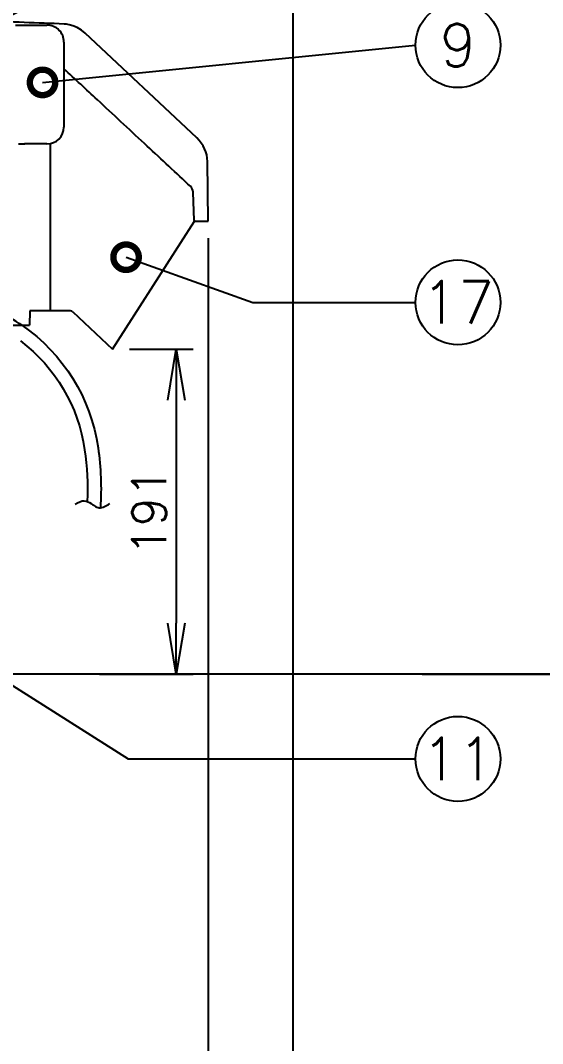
# Model space of a CAD drawing. Extents: x 230 to 4050, y 0 to 2754.
# Drawn here: x 1701 to 2008, y 591 to 1194 of the extents above; entities that cross this region are included whole.
import ezdxf
from ezdxf.enums import TextEntityAlignment as Align

# ---------------------------------------------------------------- set-up
doc = ezdxf.new("R2010")
doc.units = 0
doc.header["$LTSCALE"] = 2
doc.linetypes.add('HIDDEN', pattern=[9.525, 6.35, -3.175])
doc.layers.get('0').update_dxf_attribs({"linetype": 'CONTINUOUS'})
doc.layers.get('DEFPOINTS').update_dxf_attribs({"linetype": 'CONTINUOUS'})
doc.layers.add('DANMEN', color=7, linetype='CONTINUOUS')
doc.layers.add('SUNPOU', color=7, linetype='CONTINUOUS')
doc.styles.get("Standard").update_dxf_attribs({"font": 'romans.shx', "bigfont": 'extfont.shx'})
doc.dimstyles.get("Standard").update_dxf_attribs({"dimscale": 10, "dimtxt": 2, "dimasz": 3, "dimexe": 1, "dimexo": 1, "dimgap": 0.6, "dimtad": 3, "dimdec": 0, "dimzin": 0, "dimdsep": 46, "dimtxsty": 'STANDARD', "dimblk1": 'OPEN', "dimblk2": 'OPEN', "dimsah": 1, "dimcen": 1.5, "dimadec": 0, "dimazin": 0, "dimtfac": 1, "dimtdec": 0, "dimtmove": 0, "dimatfit": 0, "dimldrblk": 'DOTSMALL', "dimfxl": 1, "dimtvp": 1, "dimtolj": 1, "dimtzin": 0, "dimarcsym": 0})

# ---------------------------------------------------------------- blocks, each defined once
blk = doc.blocks.new('_DotSmall')
at = {"color": 0, "linetype": 'ByBlock', "const_width": 0.5}
blk.add_lwpolyline([(-0.0625, 0, 1), (0.0625, 0, 1)], format="xyb", close=True, dxfattribs=at)
blk = doc.blocks.new('_OPEN')
at = {"color": 0, "linetype": 'ByBlock'}
for p, q in [((-1, 0.167), (0, 0)), ((0, 0), (-1, -0.167)), ((0, 0), (-1, 0))]:
    blk.add_line(p, q, dxfattribs=at)
blk = doc.blocks.new('*D9')
at = {"layer": 'DEFPOINTS', "color": 0}
for p in [(1861.06, 1598.11), (1441.29, 1014.16), (1861.06, 467.97)]:
    blk.add_point(p, dxfattribs=at)
at = {"layer": 'SUNPOU', "color": 0, "linetype": 'ByBlock', "lineweight": -2}
for p, q in [((1861.06, 1588.11), (1861.06, 457.97)), ((1441.29, 1004.16), (1441.29, 457.97)), ((1471.29, 467.97), (1831.06, 467.97))]:
    blk.add_line(p, q, dxfattribs=at)
at = {"layer": 'SUNPOU', "color": 0, "lineweight": -2, "xscale": 30, "yscale": 30, "zscale": 30, "rotation": 180}
blk.add_blockref('_OPEN', (1441.29, 467.97), dxfattribs=at)
at = {"layer": 'SUNPOU', "color": 0, "lineweight": -2, "xscale": 30, "yscale": 30, "zscale": 30}
blk.add_blockref('_OPEN', (1861.06, 467.97), dxfattribs=at)
at = {"layer": 'SUNPOU', "color": 0, "insert": (1651.17, 483.97), "char_height": 20, "attachment_point": 5}
blk.add_mtext('\\A1;420', dxfattribs=at)
blk = doc.blocks.new('*D21')
at = {"layer": 'DEFPOINTS', "color": 0}
for p in [(1811.29, 1075.36), (1441.29, 1014.16), (1811.29, 517.97)]:
    blk.add_point(p, dxfattribs=at)
at = {"layer": 'SUNPOU', "color": 0, "linetype": 'ByBlock', "lineweight": -2}
for p, q in [((1811.29, 1065.36), (1811.29, 507.97)), ((1441.29, 1004.16), (1441.29, 507.97)), ((1471.29, 517.97), (1781.29, 517.97))]:
    blk.add_line(p, q, dxfattribs=at)
at = {"layer": 'SUNPOU', "color": 0, "lineweight": -2, "xscale": 30, "yscale": 30, "zscale": 30, "rotation": 180}
blk.add_blockref('_OPEN', (1441.29, 517.97), dxfattribs=at)
at = {"layer": 'SUNPOU', "color": 0, "lineweight": -2, "xscale": 30, "yscale": 30, "zscale": 30}
blk.add_blockref('_OPEN', (1811.29, 517.97), dxfattribs=at)
at = {"layer": 'SUNPOU', "color": 0, "insert": (1626.29, 533.97), "char_height": 20, "attachment_point": 5}
blk.add_mtext('\\A1;370', dxfattribs=at)
blk = doc.blocks.new('*D23')
at = {"layer": 'DEFPOINTS', "color": 0}
for p in [(1573.58, 1498.66), (1154.2, 808.66), (1898.5, 808.66)]:
    blk.add_point(p, dxfattribs=at)
at = {"layer": 'SUNPOU', "color": 0, "linetype": 'ByBlock', "lineweight": -2}
for p, q in [((1563.58, 1498.66), (1144.2, 1498.66)), ((1154.2, 1468.66), (1154.2, 838.66)), ((1888.5, 808.66), (1144.2, 808.66))]:
    blk.add_line(p, q, dxfattribs=at)
at = {"layer": 'SUNPOU', "color": 0, "lineweight": -2, "xscale": 30, "yscale": 30, "zscale": 30}
for p, rotation in [((1154.2, 1498.66), 90), ((1154.2, 808.66), 270)]:
    blk.add_blockref('_OPEN', p, dxfattribs=dict(at, rotation=rotation))
at = {"layer": 'SUNPOU', "color": 0, "insert": (1138.2, 1153.66), "char_height": 20, "attachment_point": 5, "rotation": 90}
blk.add_mtext('\\A1;690', dxfattribs=at)
blk = doc.blocks.new('*D29')
at = {"layer": 'DEFPOINTS', "color": 0}
for p in [(1754.93, 999.99), (1737.28, 808.66), (1792.41, 808.66)]:
    blk.add_point(p, dxfattribs=at)
at = {"layer": 'SUNPOU', "color": 0, "linetype": 'ByBlock', "lineweight": -2}
for p, q in [((1764.93, 999.99), (1802.41, 999.99)), ((1792.41, 969.99), (1792.41, 838.66)), ((1747.28, 808.66), (1802.41, 808.66))]:
    blk.add_line(p, q, dxfattribs=at)
at = {"layer": 'SUNPOU', "color": 0, "lineweight": -2, "xscale": 30, "yscale": 30, "zscale": 30}
for p, rotation in [((1792.41, 999.99), 90), ((1792.41, 808.66), 270)]:
    blk.add_blockref('_OPEN', p, dxfattribs=dict(at, rotation=rotation))
at = {"layer": 'SUNPOU', "color": 0, "insert": (1776.41, 904.33), "char_height": 20, "attachment_point": 5, "rotation": 90}
blk.add_mtext('\\A1;191', dxfattribs=at)
blk = doc.blocks.new('*D30')
at = {"layer": 'DEFPOINTS', "color": 0}
for p in [(1849.13, 1613.66), (1927.36, 808.66), (2044.62, 808.66)]:
    blk.add_point(p, dxfattribs=at)
at = {"layer": 'SUNPOU', "color": 0, "linetype": 'ByBlock', "lineweight": -2}
for p, q in [((1859.13, 1613.66), (2054.62, 1613.66)), ((2044.62, 1583.66), (2044.62, 838.66)), ((1937.36, 808.66), (2054.62, 808.66))]:
    blk.add_line(p, q, dxfattribs=at)
at = {"layer": 'SUNPOU', "color": 0, "lineweight": -2, "xscale": 30, "yscale": 30, "zscale": 30}
for p, rotation in [((2044.62, 1613.66), 90), ((2044.62, 808.66), 270)]:
    blk.add_blockref('_OPEN', p, dxfattribs=dict(at, rotation=rotation))
at = {"layer": 'SUNPOU', "color": 0, "insert": (2028.62, 1211.16), "char_height": 20, "attachment_point": 5, "rotation": 90}
blk.add_mtext('\\A1;805', dxfattribs=at)

msp = doc.modelspace()

# ---------------------------------------------------------------- linework, layer by layer
at = {"color": 2}
for p, q in [((1697.75, 1190.92), (1716.26, 1190.92)), ((1704.03, 1190.92), (1704.01, 1190.92)), ((1726.26, 1180.92), (1726.26, 1130.89)), ((1804.58, 1124.42), (1738.78, 1186.12)), ((1699.54, 1120.89), (1703.17, 1120.89)), ((1703.14, 1120.89), (1703.1, 1120.89)), ((1703.17, 1120.89), (1703.14, 1120.89)), ((1703.19, 1120.89), (1703.17, 1120.89)), ((1703.2, 1120.89), (1703.19, 1120.89)), ((1716.26, 1120.89), (1703.19, 1120.89)), ((1718.04, 1120.89), (1718.04, 1022.66)), ((1811.29, 1075.36), (1810.89, 1110.53)), ((1800.76, 1095.99), (1799.31, 1097.33)), ((1802.98, 1075.84), (1802.35, 1092.5)), ((1754.93, 999.99), (1803.14, 1075.5)), ((1803.48, 1075.36), (1811.29, 1075.36)), ((1706.17, 1022.66), (1705.95, 1014.16)), ((1730.19, 1022.66), (1706.17, 1022.66)), ((1731.57, 1022.11), (1754.79, 1000.09)), ((1441.29, 1014.16), (1705.95, 1014.16)), ((2579.36, 808.66), (521.81, 808.66))]:
    msp.add_line(p, q, dxfattribs=at)
msp.add_lwpolyline([(1738.76, 1186.14), (1736.66, 1187.86), (1733.99, 1189.46), (1731.52, 1190.49), (1729.38, 1191.09), (1727.71, 1191.39), (1726.46, 1191.52)], dxfattribs=at)
for points in [[(1701.49, 1014.16, -0.209692), (1746.37, 942.01, -0.052702), (1747.7, 906.69)], [(1700.66, 1004.9, -0.197561), (1738.45, 940.87, -0.047728), (1739.9, 910.4)]]:
    msp.add_lwpolyline(points, format="xyb", dxfattribs=at)
for centre, radius, start, end in [((1583.4, -2214.55), 3409.07, 87.59489, 88.39288), ((1716.26, 1180.92), 10, 0, 90.00002), ((1716.26, 1130.89), 10, 270, 0), ((1790.91, 1109.83), 20, 2, 46.84612), ((1797.35, 1092.33), 5, 2, 47.09037), ((1803.48, 1075.86), 0.5, 182, 270), ((1730.19, 1020.66), 2, 46.52753, 90), ((1755.34, 1000.67), 0.8, 226.52753, 238.62239)]:
    msp.add_arc(centre, radius, start, end, dxfattribs=at)
for points, knots in [([(1799.31, 1097.33), (1790.76, 1105.28), (1772.98, 1121.8), (1748.63, 1144.41), (1732.83, 1159.07), (1726.26, 1165.17)], [0, 0, 0, 0, 0.3480504, 0.7238236, 0.9911215, 0.9911215, 0.9911215, 0.9911215]), ([(1703.15, 1120.93), (1703.15, 1120.93), (1703.16, 1120.91), (1703.17, 1120.9), (1703.18, 1120.89)], [0, 0, 0, 0, 0.332875, 1, 1, 1, 1]), ([(1703.18, 1120.89), (1703.18, 1120.89), (1703.18, 1120.89), (1703.18, 1120.89), (1703.19, 1120.89)], [0, 0, 0, 0, 0.518932, 1, 1, 1, 1])]:
    msp.add_open_spline(points, degree=3, knots=knots, dxfattribs=at)
at = {"layer": 'DANMEN', "color": 4, "linetype": 'HIDDEN'}
msp.add_lwpolyline([(1598.58, 1032.69), (1641.69, 1032.69, -0.151379), (1701.49, 1014.16, -0.147198)], format="xyb", dxfattribs=at)
at = {"layer": 'DANMEN', "color": 2}
msp.add_open_spline([(1732.87, 908.88), (1734.65, 909.9), (1737.76, 911.68), (1741.78, 909.55), (1744.3, 907.6), (1748.26, 905.88), (1751.22, 907.8), (1753.24, 909.12)], degree=3, knots=[0, 0, 0, 0, 5.708461, 10.000382, 12.407492, 15.492693, 22.099415, 22.099415, 22.099415, 22.099415], dxfattribs=at)
at = {"layer": 'SUNPOU'}
for centre in [(1958.39, 1179.09), (1958.39, 1027.63), (1958.39, 758.8)]:
    msp.add_circle(centre, 25, dxfattribs=at)

# ---------------------------------------------------------------- texts
for s, p in [('9', (1958.39, 1179.09)), ('17', (1958.39, 1027.63)), ('11', (1958.39, 758.8))]:
    msp.add_text(s, height=25, dxfattribs=at).set_placement(p, align=Align.MIDDLE)

# ---------------------------------------------------------------- dimensions: what is measured, and where the dimension line sits
for base, p1, p2, picture, middle in [((2044.62, 808.66), (1849.13, 1613.66), (1927.36, 808.66), '*D30', (2028.62, 1211.16)), ((1154.2, 808.66), (1573.58, 1498.66), (1898.5, 808.66), '*D23', (1138.2, 1153.66)), ((1792.41, 808.66), (1754.93, 999.99), (1737.28, 808.66), '*D29', (1776.41, 904.33))]:
    dim = msp.add_linear_dim(base=base, p1=p1, p2=p2, angle=90, dimstyle='STANDARD', override={"dimarcsym": 1}, dxfattribs=at)
    dim.commit()
    dim.dimension.update_dxf_attribs({"geometry": picture, "text_midpoint": middle})
dim = msp.add_linear_dim(base=(1861.06, 467.97), p1=(1441.29, 1014.16), p2=(1861.06, 1598.11), dimstyle='STANDARD', override={"dimtmove": 0, "dimarcsym": 1}, dxfattribs=at)
dim.commit()
dim.dimension.update_dxf_attribs({"geometry": '*D9', "text_midpoint": (1651.17, 467.97), "dimtype": 160})
dim = msp.add_linear_dim(base=(1811.29, 517.97), p1=(1441.29, 1014.16), p2=(1811.29, 1075.36), dimstyle='STANDARD', override={"dimarcsym": 1}, dxfattribs=at)
dim.commit()
dim.dimension.update_dxf_attribs({"geometry": '*D21', "text_midpoint": (1626.29, 533.97)})

# ---------------------------------------------------------------- leaders
for points in [[(1667.08, 1183.56), (1882.15, 1285.47), (1933.39, 1285.47)], [(1713.63, 1157.15), (1933.39, 1179.09)], [(1762.86, 1054.22), (1837.55, 1027.63), (1933.39, 1027.63)], [(1673.58, 816.07), (1764.12, 758.8), (1933.39, 758.8)]]:
    msp.add_leader(points, dimstyle='STANDARD', dxfattribs=at)

doc.saveas('drawing.dxf')
